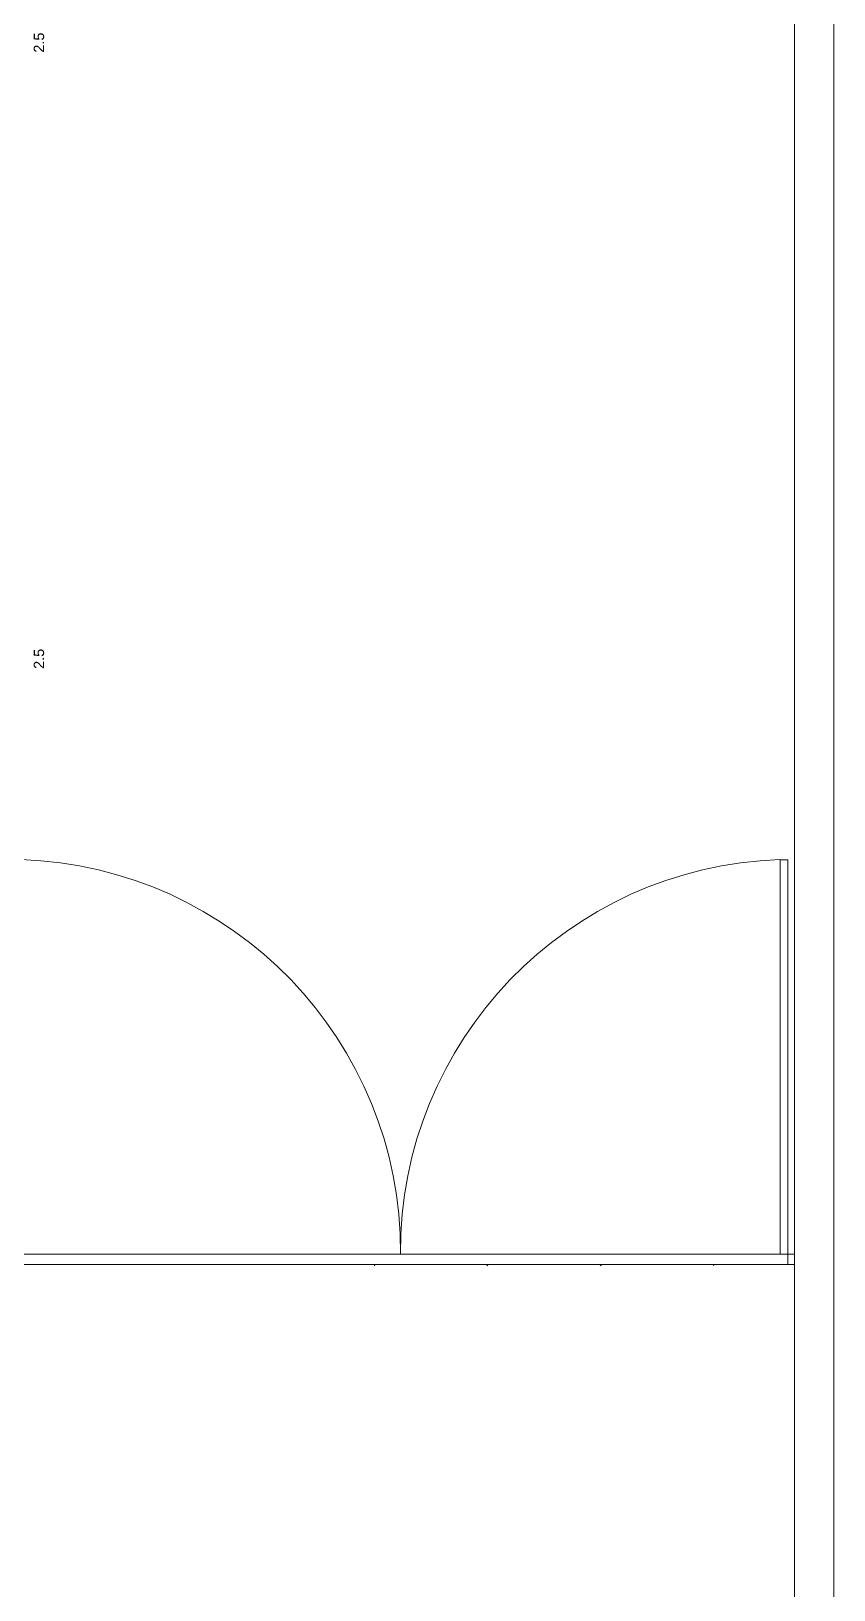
# Model space of a CAD drawing. Header units: millimetres. Extents: x 0 to 356, y -3 to 174.
# Drawn here: x 85.54 to 91.73, y 21.28 to 33.3 of the extents above; entities that cross this region are included whole.
import ezdxf

# ---------------------------------------------------------------- set-up
doc = ezdxf.new("R2010")
doc.units = ezdxf.units.MM
doc.header["$LTSCALE"] = 0.5
doc.header["$MEASUREMENT"] = 0
doc.layers.add('Arquitetura', color=8, linetype='Continuous', lineweight=5)
doc.layers.add('EL-Textos fios', color=7, linetype='Continuous', lineweight=20)
doc.styles.add('Arial', font='arial.ttf')

msp = doc.modelspace()

# ---------------------------------------------------------------- linework, layer by layer
at = {"layer": 'Arquitetura'}
for p, q in [((91.727, 66.313), (91.727, 0)), ((91.423, 66.009), (91.423, 0)), ((91.312, 23.871), (91.312, 26.91)), ((91.372, 26.91), (91.312, 26.91)), ((91.372, 26.91), (91.372, 23.871)), ((85.462, 23.871), (91.312, 23.871)), ((91.312, 23.871), (91.423, 23.871)), ((91.372, 23.871), (91.372, 23.79)), ((91.372, 23.79), (85.402, 23.79)), ((88.187, 23.781), (88.179, 23.79)), ((89.057, 23.781), (89.049, 23.79)), ((89.932, 23.781), (89.923, 23.79)), ((90.802, 23.781), (90.797, 23.79)), ((91.372, 23.79), (91.423, 23.79))]:
    msp.add_line(p, q, dxfattribs=at)
for centre, start, end in [((85.357, 23.886), 359.786, 88.072), ((91.412, 23.886), 91.928, 180.214)]:
    msp.add_arc(centre, 3.028, start, end, dxfattribs=at)

# ---------------------------------------------------------------- texts
at = {"layer": 'EL-Textos fios', "char_height": 0.08, "width": 0.288, "attachment_point": 8, "rotation": 90.0002, "line_spacing_factor": 0.798, "style": 'Arial'}
for insert in [(85.637, 33.211), (85.637, 28.46)]:
    msp.add_mtext('2.5', dxfattribs=dict(at, insert=insert))

doc.saveas('drawing.dxf')
